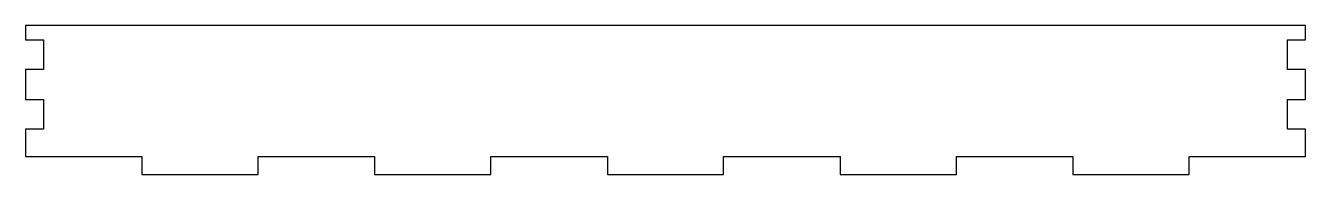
# Model space of a CAD drawing. Header units: millimetres. Extents: x 0 to 215, y 0 to 25.
import ezdxf

# ---------------------------------------------------------------- set-up
doc = ezdxf.new("R2010")
doc.units = ezdxf.units.MM
doc.layers.get('0').update_dxf_attribs({"linetype": 'CONTINUOUS'})

msp = doc.modelspace()

# ---------------------------------------------------------------- linework, layer by layer
msp.add_lwpolyline([(212, 22.6), (215, 22.6), (215, 25), (0, 25), (0, 22.6), (3, 22.6), (3, 17.6), (0, 17.6), (0, 12.6), (3, 12.6), (3, 7.6), (0, 7.6), (0, 3), (19.55, 3), (19.55, 0), (39.09, 0), (39.09, 3), (58.64, 3), (58.64, 0), (78.18, 0), (78.18, 3), (97.73, 3), (97.73, 0), (117.27, 0), (117.27, 3), (136.82, 3), (136.82, 0), (156.36, 0), (156.36, 3), (175.91, 3), (175.91, 0), (195.45, 0), (195.45, 3), (215, 3), (215, 7.6), (212, 7.6), (212, 12.6), (215, 12.6), (215, 17.6), (212, 17.6)], close=True)

doc.saveas('drawing.dxf')
